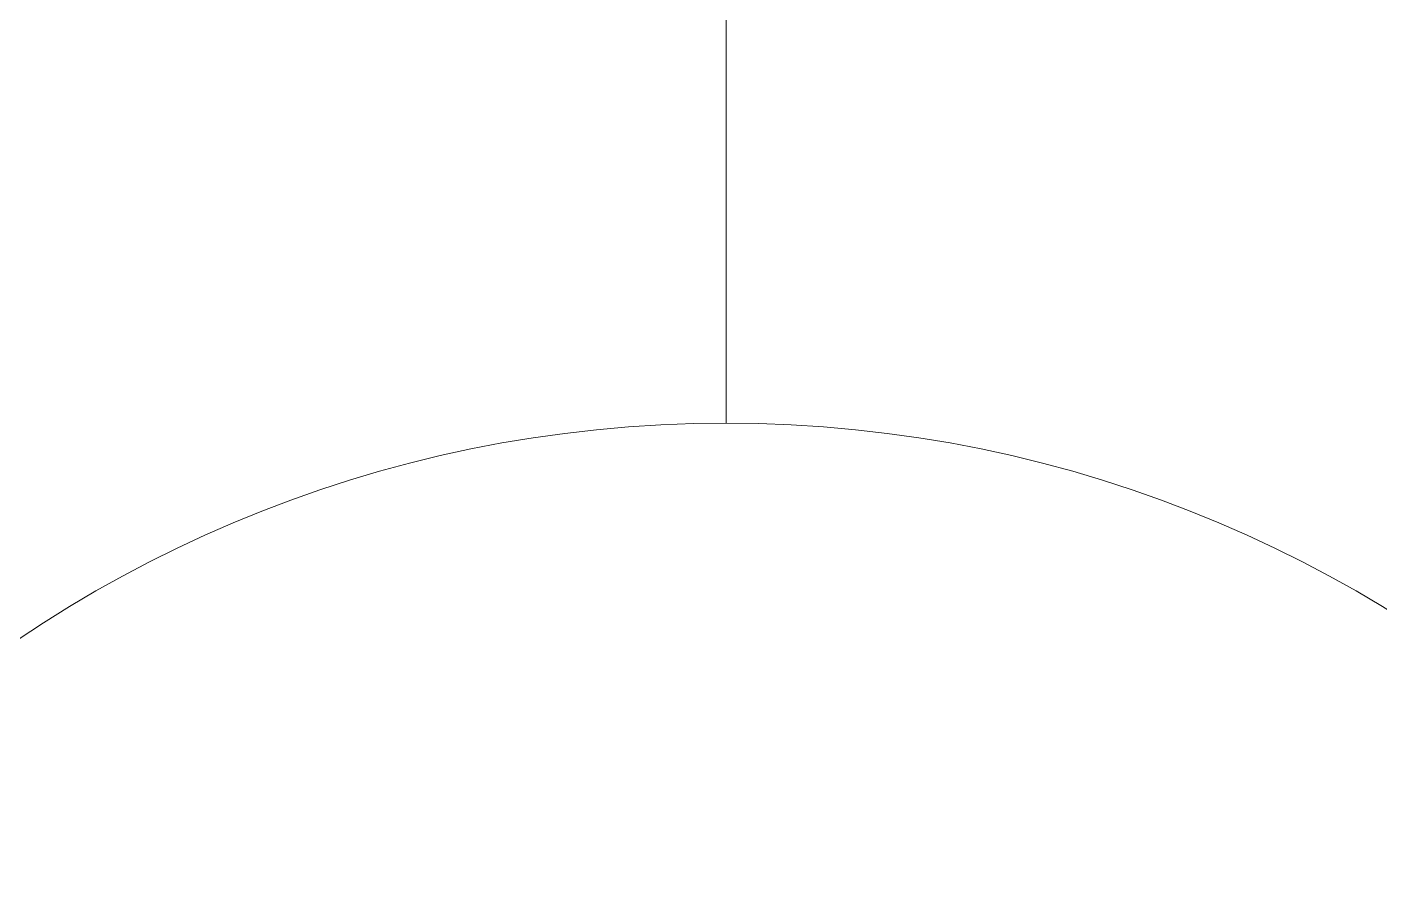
# Model space of a CAD drawing. Header units: millimetres. Extents: x 5993 to 95364, y 87345 to 143522.
# Drawn here: x 41444 to 41809.2, y 113607.9 to 113840.5 of the extents above; entities that cross this region are included whole.
import ezdxf

# ---------------------------------------------------------------- set-up
doc = ezdxf.new("R2010")
doc.units = ezdxf.units.MM
doc.linetypes.add('50_200_ШТРИХ_1Т_ш5_п1_п1_', pattern=[1400, 1000, -200, 0, -200])
doc.layers.add('S-GRID-____-IDEN', color=7, linetype='Continuous', lineweight=9)
doc.layers.add('S-GRID-____-OTLN-1', color=7, linetype='50_200_ШТРИХ_1Т_ш5_п1_п1_', lineweight=9)

# ---------------------------------------------------------------- blocks, each defined once
blk = doc.blocks.new('Ось сетки - Круг_Ø6_00__ISO-2_5_0_9K_-25732049-АР1_План отверстий 2 этажа в осях 1-64_А-ГГ')
at = {"layer": 'S-GRID-____-IDEN'}
blk.add_circle((0, 0), 3, dxfattribs=at)

msp = doc.modelspace()

# ---------------------------------------------------------------- linework, layer by layer
at = {"layer": 'S-GRID-____-OTLN-1', "color": 251, "ltscale": 0.6, "true_color": 0x636466}
msp.add_line((41632.66, 113733.6), (41632.66, 118157.62), dxfattribs=at)

# ---------------------------------------------------------------- block references
at = {"layer": 'S-GRID-____-IDEN', "xscale": 113.929722309601, "yscale": 113.929722309601, "zscale": 113.929722309601}
msp.add_blockref('Ось сетки - Круг_Ø6_00__ISO-2_5_0_9K_-25732049-АР1_План отверстий 2 этажа в осях 1-64_А-ГГ', (41632.66, 113391.81), dxfattribs=at)

doc.saveas('drawing.dxf')
